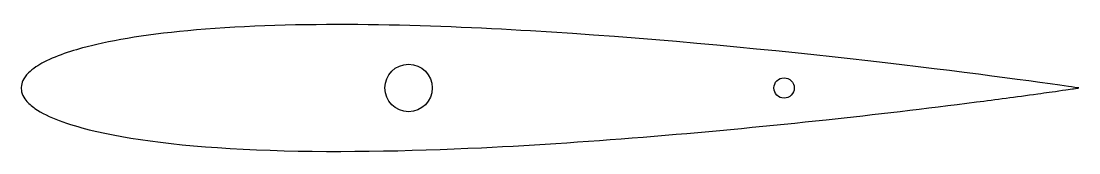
# Model space of a CAD drawing. Header units: millimetres. Extents: x 3 to 159, y -10 to 10.
import ezdxf

# ---------------------------------------------------------------- set-up
doc = ezdxf.new("R2010")
doc.units = ezdxf.units.MM

msp = doc.modelspace()

# ---------------------------------------------------------------- linework, layer by layer
for centre, radius in [((59.7, 0), 3.5), ((115.1, 0), 1.5)]:
    msp.add_circle(centre, radius)
msp.add_open_spline([(158.6, 0), (158.53, -0.01), (157.71, -0.13), (157.18, -0.21), (156.93, -0.24), (154.62, -0.57), (153.77, -0.69), (149.19, -1.32), (146.43, -1.69), (135.98, -3.03), (128.43, -3.92), (105.04, -6.44), (86.85, -8.03), (59.8, -9.33), (48.03, -9.58), (26.61, -8.68), (18.38, -7.62), (11.11, -5.79), (9.57, -5.35), (6.8, -4.29), (5.55, -3.7), (4.08, -2.67), (3.6, -2.27), (3.01, -1.52), (2.81, -1.2), (2.55, -0.47), (2.53, -0.15), (2.55, 0.44), (2.64, 0.77), (2.94, 1.43), (3.2, 1.81), (4.25, 2.86), (5.09, 3.39), (7.97, 4.89), (10.65, 5.69), (17.1, 7.27), (22.65, 8.12), (44.84, 9.87), (62.65, 9.32), (110.87, 6.45), (143.87, 2.12), (157.62, 0.14), (158.53, 0.01), (158.6, 0)], degree=3, knots=[-1.643739, -1.643739, -1.643739, -1.643739, -1.643028, -1.643028, -1.637721, -1.637721, -1.626329, -1.626329, -1.594911, -1.594911, -1.515199, -1.515199, -1.333592, -1.333592, -1.215301, -1.215301, -1.098702, -1.098702, -1.069167, -1.069167, -1.040973, -1.040973, -1.027192, -1.027192, -1.0186, -1.0186, -1.009211, -1.009211, -0.995751, -0.995751, -0.980856, -0.980856, -0.957469, -0.957469, -0.89689, -0.89689, -0.785246, -0.785246, -0.546933, -0.546933, -0.021188, -0.021188, 0, 0, 0, 0])

doc.saveas('drawing.dxf')
